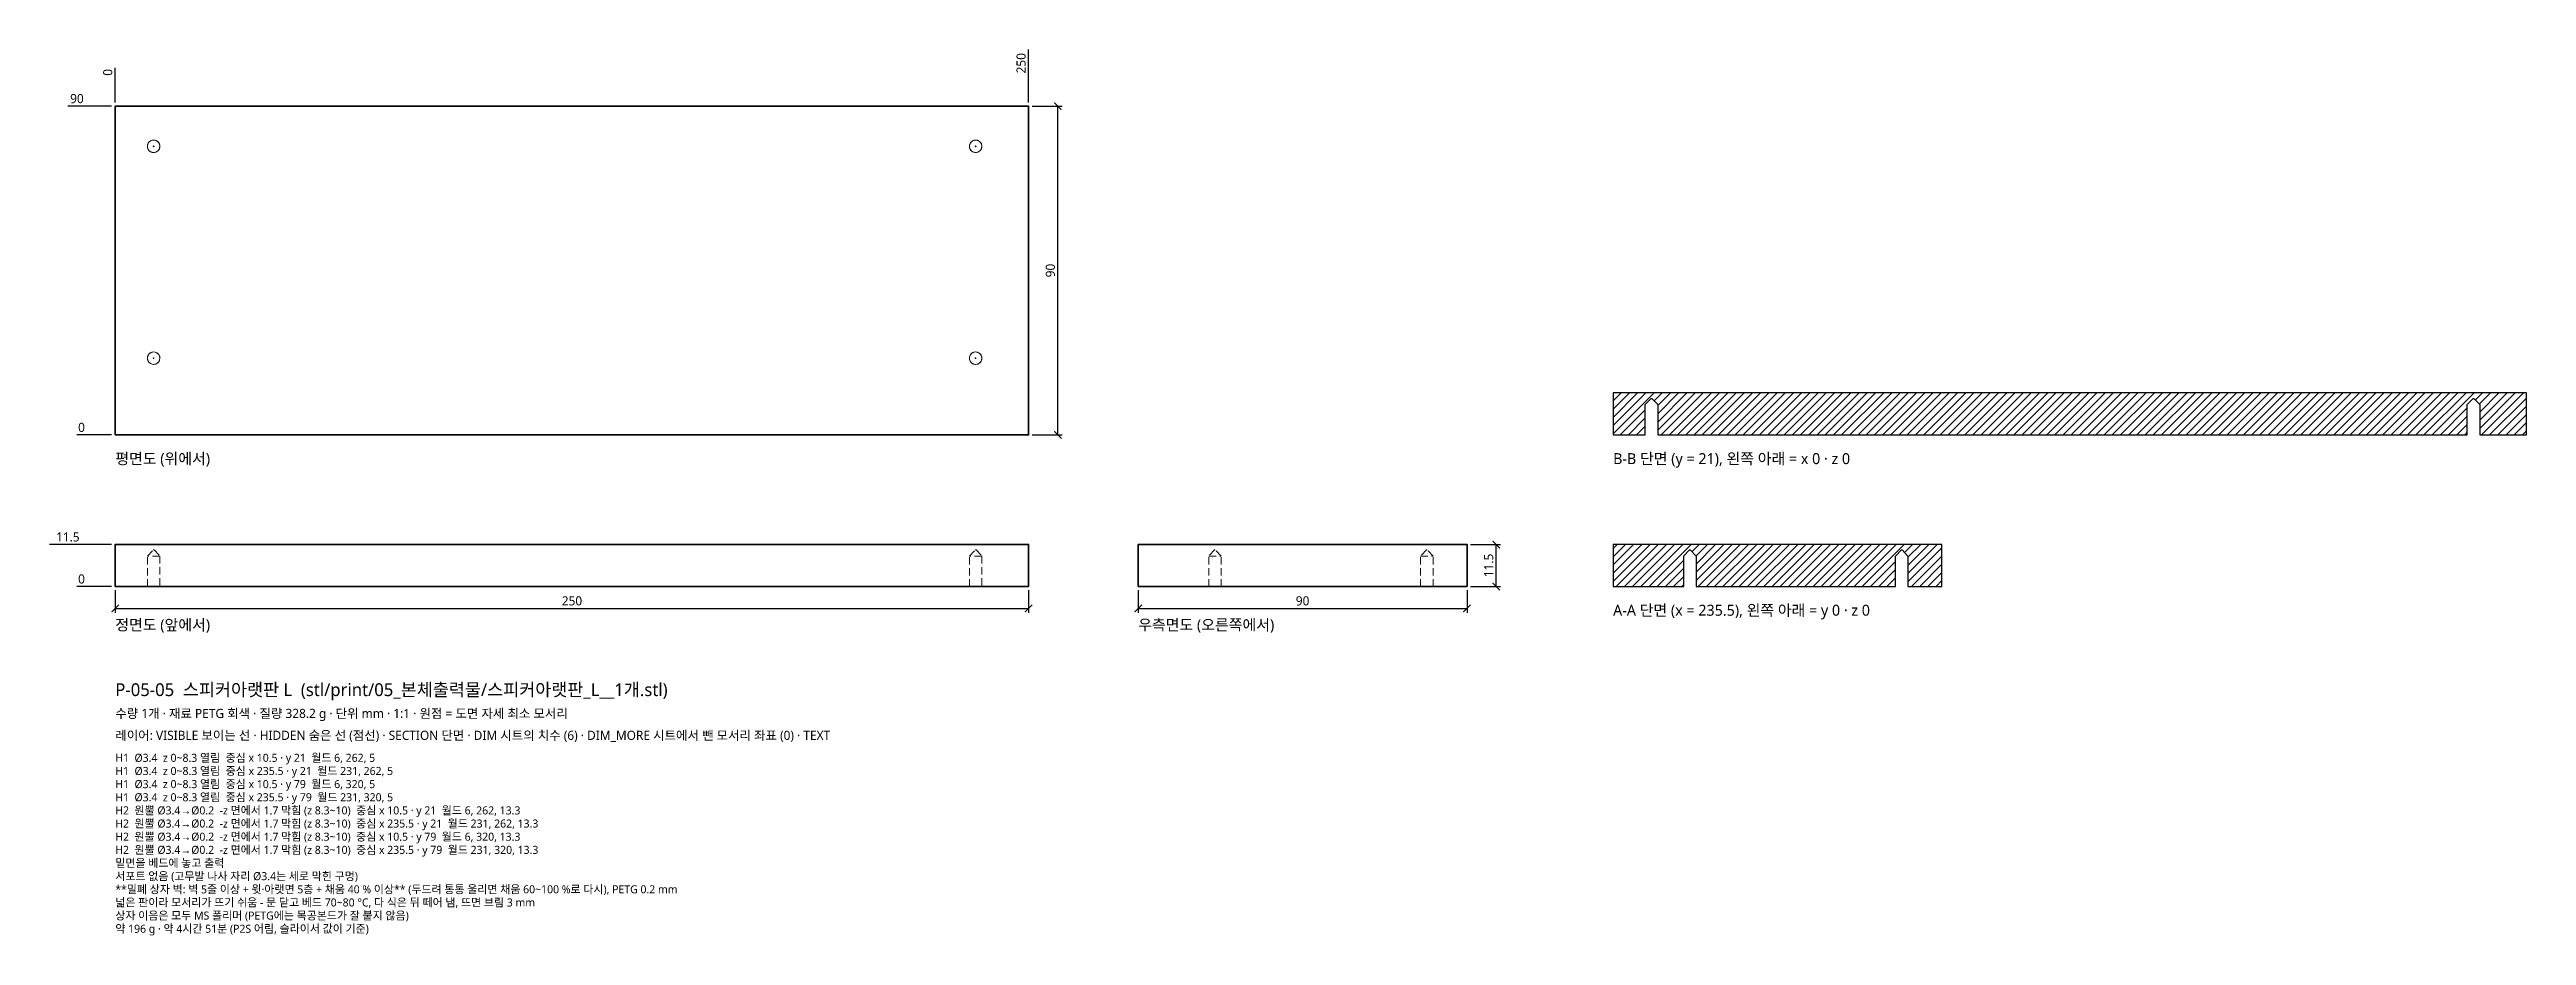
# Model space of a CAD drawing. Header units: millimetres. Extents: x -18 to 660, y -96 to 147.
import ezdxf

# ---------------------------------------------------------------- set-up
doc = ezdxf.new("R2010")
doc.units = ezdxf.units.MM
doc.linetypes.add('HIDDEN', pattern=[3, 2, -1])
for name, color, linetype, lineweight in [('DIM', 4, 'CONTINUOUS', 13), ('HIDDEN', 8, 'HIDDEN', 18), ('SECTION', 5, 'CONTINUOUS', 25), ('TEXT', 7, 'CONTINUOUS', 18), ('VISIBLE', 7, 'CONTINUOUS', 35)]:
    doc.layers.add(name, color=color, linetype=linetype, lineweight=lineweight)
doc.styles.add('KR', font='malgun.ttf')
doc.dimstyles.new('TOCCATA', dxfattribs={"dimtxt": 2.5, "dimasz": 2, "dimexe": 1.2, "dimexo": 1, "dimgap": 0.8, "dimtad": 1, "dimdsep": 46, "dimtxsty": 'KR', "dimblk": 'ARCHTICK', "dimcen": 2.5, "dimazin": 3, "dimtfac": 0.5, "dimtmove": 2, "dimatfit": 3})

# ---------------------------------------------------------------- blocks, each defined once
blk = doc.blocks.new('_ARCHTICK')
at = {"color": 0, "linetype": 'BYBLOCK', "const_width": 0.15}
blk.add_lwpolyline([(-0.5, -0.5), (0.5, 0.5)], dxfattribs=at)

msp = doc.modelspace()

# ---------------------------------------------------------------- hatches: boundary and pattern name
at = {"layer": 'SECTION'}
h = msp.add_hatch(dxfattribs=at)
h.set_pattern_fill('ANSI31', scale=0.5)
h.paths.add_polyline_path([(418.809, 49.8), (418.8, 49.8), (420.4, 51.5), (420.6, 51.5), (422.2, 49.8), (422.2, 41.5), (643.809, 41.5), (643.809, 49.8), (643.8, 49.8), (645.4, 51.5), (645.6, 51.5), (647.2, 49.8), (647.2, 41.5), (660, 41.5), (660, 53), (410, 53), (410, 41.5), (418.809, 41.5)])
h = msp.add_hatch(dxfattribs=at)
h.set_pattern_fill('ANSI31', scale=0.5)
h.paths.add_polyline_path([(429.307, 8.3), (429.3, 8.3), (430.9, 10), (431.1, 10), (432.7, 8.3), (432.693, 8.3), (432.693, 0), (487.307, 0), (487.307, 8.3), (487.3, 8.3), (488.9, 10), (489.1, 10), (490.7, 8.3), (490.693, 8.3), (490.693, 0), (500, 0), (500, 11.5), (410, 11.5), (410, 0), (429.307, 0)])

# ---------------------------------------------------------------- linework, layer by layer
at = {"layer": 'HIDDEN'}
for points in [[(9.21, 121.608), (9.46, 121.845), (9.751, 122.026), (10.074, 122.146)], [(9.298, 121.702), (9.649, 121.972), (10.066, 122.143)], [(10.494, 122.199), (10.074, 122.146), (10.412, 122.198), (10.757, 122.18), (11.09, 122.094)], [(10.5, 122.2), (10.938, 122.143), (11.281, 122.001)], [(11.089, 122.095), (11.399, 121.943), (11.671, 121.732)], [(11.281, 122.001), (11.092, 122.093)], [(234.694, 121.99), (235.026, 122.128)], [(234.751, 122.026), (235.074, 122.146)], [(234.751, 122.026), (235.026, 122.128)], [(235.026, 122.128), (235.066, 122.143)], [(235.066, 122.143), (235.464, 122.195)], [(235.074, 122.146), (235.066, 122.143)], [(235.074, 122.146), (235.414, 122.198)], [(235.464, 122.195), (235.414, 122.198)], [(235.414, 122.198), (235.756, 122.181)], [(235.464, 122.195), (235.5, 122.2), (235.94, 122.142), (235.998, 122.118)], [(235.464, 122.195), (235.756, 122.181)], [(235.756, 122.181), (236.092, 122.094)], [(235.998, 122.118), (235.87, 122.151)], [(235.998, 122.118), (236.279, 122.002)], [(236.279, 122.002), (236.09, 122.094), (236.399, 121.943), (236.67, 121.734)], [(9.023, 119.662), (8.858, 120.06), (8.8, 120.5), (8.858, 120.94), (9.023, 121.338)], [(9.014, 119.675), (8.878, 119.991), (8.809, 120.328), (8.809, 120.672), (8.878, 121.009), (9.014, 121.325)], [(9.014, 121.325), (9.21, 121.608)], [(9.023, 121.338), (9.014, 121.325)], [(9.023, 119.662), (9.014, 119.675)], [(9.014, 119.675), (9.21, 119.393)], [(9.023, 121.338), (9.028, 121.35), (9.298, 121.702)], [(9.023, 119.662), (9.028, 119.65)], [(9.023, 119.662), (9.063, 119.604)], [(9.028, 119.65), (9.298, 119.298)], [(9.209, 119.394), (9.459, 119.156), (9.751, 118.974)], [(9.21, 121.608), (9.266, 121.66)], [(9.297, 119.298), (9.65, 119.028), (10.059, 118.858)], [(9.751, 118.974), (9.694, 119.01)], [(9.751, 118.974), (10.074, 118.854), (10.414, 118.802)], [(10.074, 118.854), (10.026, 118.872)], [(10.45, 118.807), (10.053, 118.859)], [(10.408, 118.802), (10.759, 118.82)], [(10.497, 118.8), (10.461, 118.805)], [(10.5, 118.8), (10.94, 118.858)], [(10.757, 118.82), (11.091, 118.906)], [(10.941, 118.858), (11.348, 119.027)], [(11.091, 118.906), (11.399, 119.057)], [(11.281, 122.001), (11.35, 121.972), (11.687, 121.713)], [(11.35, 119.028), (11.369, 119.043)], [(11.396, 121.944), (11.366, 121.959)], [(11.369, 119.043), (11.687, 119.287)], [(11.399, 119.057), (11.369, 119.043)], [(11.399, 119.057), (11.671, 119.268)], [(11.687, 121.713), (11.671, 121.732)], [(11.671, 121.732), (11.895, 121.471), (12.062, 121.171), (12.165, 120.842)], [(11.671, 119.268), (11.896, 119.529), (12.062, 119.83), (12.165, 120.158), (12.2, 120.5)], [(11.687, 119.287), (11.671, 119.268)], [(11.687, 121.713), (11.702, 121.702)], [(11.687, 119.287), (11.744, 119.353)], [(11.687, 119.287), (11.702, 119.298)], [(11.973, 121.349), (11.702, 121.703)], [(11.702, 119.298), (11.972, 119.65)], [(11.972, 121.35), (12.142, 120.94), (12.2, 120.5)], [(11.972, 119.65), (12.142, 120.06), (12.2, 120.5)], [(12.2, 120.5), (12.165, 120.842)], [(233.809, 120.434), (233.8, 120.5), (233.847, 120.86)], [(233.809, 120.672), (233.808, 120.33), (233.878, 119.991)], [(233.809, 120.672), (233.878, 121.009)], [(233.809, 120.672), (233.847, 120.86)], [(233.857, 120.065), (233.809, 120.428)], [(233.847, 120.86), (233.858, 120.94), (233.87, 120.968)], [(234.018, 119.674), (233.863, 120.048)], [(233.87, 120.968), (234.023, 121.338)], [(233.878, 121.009), (233.87, 120.968)], [(233.878, 119.991), (233.87, 120.032)], [(233.878, 121.009), (234.014, 121.325)], [(233.878, 119.991), (234.014, 119.675)], [(234.014, 121.326), (234.211, 121.608)], [(234.014, 121.325), (234.063, 121.396)], [(234.023, 121.338), (234.014, 121.325)], [(234.014, 119.675), (234.213, 119.388)], [(234.014, 119.675), (234.023, 119.662)], [(234.023, 121.338), (234.063, 121.396)], [(234.023, 121.338), (234.063, 121.396)], [(234.023, 119.662), (234.063, 119.604)], [(234.023, 119.662), (234.063, 119.604)], [(234.063, 121.396), (234.266, 121.66)], [(234.063, 119.604), (234.266, 119.34)], [(234.211, 121.608), (234.459, 121.844)], [(234.211, 121.608), (234.266, 121.66)], [(234.266, 121.66), (234.298, 121.702), (234.359, 121.749)], [(234.266, 119.34), (234.459, 119.156)], [(234.266, 119.34), (234.298, 119.298), (234.359, 119.251)], [(234.359, 121.749), (234.65, 121.972), (234.694, 121.99)], [(234.459, 121.844), (234.359, 121.749)], [(234.459, 119.156), (234.359, 119.251)], [(234.359, 119.251), (234.587, 119.076)], [(234.459, 121.844), (234.751, 122.026)], [(234.459, 121.844), (234.694, 121.991)], [(234.459, 119.156), (234.694, 119.01)], [(234.587, 119.076), (234.65, 119.028), (234.694, 119.01)], [(234.587, 119.076), (234.694, 119.01)], [(234.751, 122.026), (234.694, 121.99)], [(234.694, 119.01), (235.026, 118.872)], [(235.075, 118.854), (234.75, 118.974)], [(235.026, 118.872), (235.066, 118.857)], [(235.026, 118.872), (235.066, 118.857)], [(235.066, 118.857), (235.414, 118.802), (235.464, 118.805)], [(235.066, 118.857), (235.464, 118.805)], [(235.414, 118.802), (235.757, 118.82)], [(235.464, 118.805), (235.5, 118.8), (235.94, 118.858), (236.279, 118.998)], [(235.464, 118.805), (235.757, 118.82)], [(235.464, 118.805), (235.581, 118.811)], [(235.757, 118.82), (236.09, 118.906)], [(235.757, 118.82), (236.09, 118.906)], [(236.09, 118.906), (236.399, 119.057)], [(236.09, 118.906), (236.279, 118.998)], [(236.279, 122.002), (236.35, 121.972), (236.369, 121.957)], [(236.279, 122.002), (236.369, 121.957)], [(236.279, 118.998), (236.399, 119.057)], [(236.279, 118.998), (236.35, 119.028), (236.369, 119.043)], [(236.279, 118.998), (236.369, 119.043)], [(236.369, 121.957), (236.687, 121.713)], [(236.369, 119.043), (236.687, 119.287)], [(236.399, 119.057), (236.671, 119.268)], [(236.687, 121.713), (236.67, 121.734)], [(236.67, 121.734), (236.897, 121.47)], [(236.671, 119.268), (236.896, 119.53)], [(236.687, 119.287), (236.671, 119.268)], [(236.687, 121.713), (236.702, 121.702), (236.937, 121.396)], [(236.687, 119.287), (236.702, 119.298), (236.937, 119.604)], [(237.064, 121.167), (236.892, 121.477)], [(236.896, 119.53), (237.063, 119.831)], [(236.896, 119.53), (236.937, 119.604)], [(236.937, 121.396), (236.972, 121.35)], [(236.937, 121.396), (237.001, 121.281)], [(236.937, 119.604), (236.972, 119.65), (237.001, 119.719), (236.937, 119.604)], [(236.995, 121.294), (236.967, 121.363)], [(237, 119.717), (237.111, 119.985), (237.062, 119.83), (237.165, 120.158)], [(237.113, 121.01), (237.003, 121.276)], [(237.168, 120.834), (237.061, 121.173)], [(237.112, 119.986), (237.143, 120.061), (237.148, 120.101)], [(237.146, 120.931), (237.114, 121.007)], [(237.142, 120.94), (237.2, 120.5)], [(237.148, 120.101), (237.165, 120.158), (237.2, 120.5)], [(237.148, 120.101), (237.2, 120.5)], [(237.2, 120.5), (237.165, 120.842)], [(8.858, 62.06), (8.8, 62.5), (8.858, 62.94), (9.028, 63.35)], [(9.027, 61.651), (8.858, 62.06)], [(9.014, 63.325), (9.023, 63.338)], [(9.028, 63.35), (9.298, 63.702), (9.65, 63.972), (10.06, 64.142)], [(9.028, 61.65), (9.298, 61.298), (9.65, 61.028), (10.06, 60.858)], [(10.059, 64.142), (10.5, 64.2), (10.94, 64.142), (11.35, 63.972)], [(10.061, 60.858), (10.5, 60.8), (10.94, 60.858), (11.35, 61.028)], [(11.702, 63.702), (11.35, 63.972)], [(11.35, 61.028), (11.702, 61.298)], [(11.972, 63.35), (11.702, 63.702)], [(11.702, 61.298), (11.972, 61.65), (12.142, 62.06), (12.2, 62.5)], [(11.972, 63.35), (12.142, 62.94), (12.2, 62.5)], [(233.809, 62.434), (233.8, 62.5), (233.858, 62.94), (233.87, 62.968)], [(233.808, 62.67), (233.878, 63.009)], [(233.809, 62.672), (233.808, 62.33), (233.878, 61.991)], [(233.857, 62.065), (233.809, 62.429)], [(233.87, 62.032), (233.858, 62.06)], [(233.87, 62.968), (234.023, 63.338)], [(233.878, 63.009), (233.87, 62.968)], [(233.878, 61.991), (233.87, 62.032)], [(233.87, 62.032), (234.023, 61.662)], [(233.878, 63.009), (234.014, 63.325)], [(233.878, 61.991), (234.014, 61.675), (234.023, 61.662)], [(234.014, 63.325), (234.21, 63.607)], [(234.014, 63.325), (234.063, 63.396)], [(234.023, 63.338), (234.014, 63.325)], [(234.21, 61.393), (234.015, 61.674)], [(234.023, 63.338), (234.063, 63.396)], [(234.023, 63.338), (234.063, 63.396)], [(234.023, 61.662), (234.063, 61.604)], [(234.023, 61.662), (234.063, 61.604)], [(234.023, 61.662), (234.21, 61.393)], [(234.063, 63.396), (234.298, 63.702), (234.359, 63.749)], [(234.063, 63.396), (234.21, 63.607)], [(234.063, 61.604), (234.266, 61.34)], [(234.21, 63.607), (234.459, 63.844)], [(234.21, 63.607), (234.359, 63.749)], [(234.21, 61.393), (234.459, 61.156)], [(234.21, 61.393), (234.266, 61.34)], [(234.266, 61.34), (234.298, 61.298), (234.359, 61.251)], [(234.359, 63.749), (234.587, 63.924)], [(234.359, 63.749), (234.459, 63.844)], [(234.459, 61.156), (234.359, 61.251)], [(234.359, 61.251), (234.587, 61.076)], [(234.459, 63.844), (234.751, 64.026)], [(234.459, 61.156), (234.751, 60.974)], [(234.587, 63.924), (234.65, 63.972), (234.694, 63.99)], [(234.587, 63.924), (234.694, 63.99)], [(234.587, 61.076), (234.65, 61.028), (234.694, 61.01)], [(234.587, 61.076), (234.694, 61.01)], [(234.694, 63.99), (235.026, 64.128)], [(234.694, 63.99), (234.751, 64.026)], [(234.751, 64.026), (235.074, 64.146)], [(234.751, 64.026), (235.066, 64.143)], [(235.026, 64.128), (235.066, 64.143)], [(235.026, 64.128), (235.066, 64.143)], [(235.066, 64.143), (235.5, 64.2), (235.94, 64.142), (235.998, 64.118)], [(235.066, 64.143), (235.414, 64.198), (235.757, 64.18)], [(235.757, 64.18), (235.87, 64.151)], [(235.757, 64.18), (236.09, 64.094)], [(236.09, 64.094), (235.998, 64.118)], [(235.998, 64.118), (236.279, 64.002)], [(236.09, 64.094), (236.279, 64.002)], [(236.399, 63.943), (236.09, 64.094)], [(236.09, 60.906), (236.399, 61.057)], [(236.279, 64.002), (236.35, 63.972), (236.369, 63.957)], [(236.279, 60.998), (236.35, 61.028), (236.369, 61.043)], [(236.399, 63.943), (236.369, 63.957)], [(236.369, 63.957), (236.687, 63.713)], [(236.369, 61.043), (236.687, 61.287)], [(236.399, 61.057), (236.369, 61.043)], [(236.399, 63.943), (236.671, 63.733)], [(236.399, 61.057), (236.671, 61.268)], [(236.687, 63.713), (236.671, 63.733)], [(236.671, 63.733), (236.895, 63.472)], [(236.671, 61.268), (236.895, 61.529)], [(236.687, 61.287), (236.671, 61.268)], [(236.687, 63.713), (236.702, 63.702), (236.744, 63.647)], [(236.687, 63.713), (236.744, 63.647)], [(236.687, 61.287), (236.895, 61.529)], [(236.687, 61.287), (236.702, 61.298), (236.744, 61.353)], [(236.687, 61.287), (236.744, 61.353)], [(236.744, 63.647), (236.937, 63.396)], [(236.744, 61.353), (236.937, 61.604)], [(236.895, 63.472), (236.937, 63.396)], [(236.895, 63.472), (237.063, 63.169)], [(236.895, 61.529), (237.063, 61.831)], [(236.895, 61.529), (236.937, 61.604)], [(236.937, 63.396), (236.972, 63.35), (237.001, 63.281)], [(236.937, 63.396), (237.001, 63.281)], [(236.937, 61.604), (236.972, 61.65), (237.001, 61.719)], [(236.937, 61.604), (237.001, 61.719)], [(237.001, 63.281), (237.142, 62.94)], [(237.001, 61.719), (237.142, 62.06)], [(237.167, 62.836), (237.062, 63.172)], [(237.062, 61.829), (237.165, 62.158)], [(237.142, 62.06), (237.148, 62.101)], [(237.199, 62.507), (237.143, 62.933)], [(237.148, 62.101), (237.165, 62.158), (237.2, 62.5)], [(237.148, 62.101), (237.2, 62.5)], [(237.2, 62.5), (237.165, 62.842)], [(10.074, 60.854), (10.414, 60.802), (10.757, 60.82)], [(10.757, 60.82), (10.581, 60.811)], [(234.751, 60.974), (234.694, 61.01)], [(234.694, 61.01), (235.026, 60.872)], [(234.751, 60.974), (235.074, 60.854)], [(234.751, 60.974), (235.026, 60.872)], [(235.026, 60.872), (235.066, 60.857)], [(235.026, 60.872), (235.066, 60.857)], [(235.074, 60.854), (235.066, 60.857)], [(235.066, 60.857), (235.5, 60.8), (235.581, 60.811)], [(235.074, 60.854), (235.414, 60.802)], [(235.414, 60.802), (235.757, 60.82)], [(235.414, 60.802), (235.581, 60.811)], [(235.581, 60.811), (235.94, 60.858), (235.998, 60.882)], [(235.757, 60.82), (236.09, 60.906)], [(235.757, 60.82), (235.87, 60.849)], [(235.998, 60.882), (236.279, 60.998)], [(236.09, 60.906), (235.998, 60.882)], [(236.09, 60.906), (236.279, 60.998)], [(12.2, 8.3), (8.8, 8.3), (10.4, 10), (10.6, 10), (12.2, 8.3)], [(8.809, 0), (8.809, 8.3)], [(12.2, 8.3), (12.2, 0)], [(237.2, 8.3), (233.8, 8.3), (235.4, 10), (235.6, 10), (237.2, 8.3)], [(233.809, 0), (233.809, 8.3)], [(237.2, 8.3), (237.2, 0)], [(299.3, 8.3), (302.7, 8.3), (301.1, 10), (300.9, 10), (299.3, 8.3)], [(299.302, 0), (299.302, 8.3)], [(302.698, 0), (302.698, 8.3)], [(357.3, 8.3), (360.7, 8.3), (359.1, 10), (358.9, 10), (357.3, 8.3)], [(357.302, 0), (357.302, 8.3)], [(360.698, 0), (360.698, 8.3)]]:
    msp.add_lwpolyline(points, dxfattribs=at)
for centre in [(10.5, 120.5), (235.5, 120.5), (10.5, 62.5), (235.5, 62.5)]:
    msp.add_circle(centre, 0.1, dxfattribs=at)
for start, end in [(150.968133, -104.503753), (-0.000792, 150.968523), (-81.290593, 0.000342)]:
    msp.add_arc((10.5, 62.5), 1.7, start, end, dxfattribs=at)
at = {"layer": 'SECTION'}
for points in [[(418.809, 49.8), (418.8, 49.8), (420.4, 51.5), (420.6, 51.5), (422.2, 49.8), (422.2, 41.5), (643.809, 41.5), (643.809, 49.8), (643.8, 49.8), (645.4, 51.5), (645.6, 51.5), (647.2, 49.8), (647.2, 41.5), (660, 41.5), (660, 53), (410, 53), (410, 41.5), (418.809, 41.5)], [(429.307, 8.3), (429.3, 8.3), (430.9, 10), (431.1, 10), (432.7, 8.3), (432.693, 8.3), (432.693, 0), (487.307, 0), (487.307, 8.3), (487.3, 8.3), (488.9, 10), (489.1, 10), (490.7, 8.3), (490.693, 8.3), (490.693, 0), (500, 0), (500, 11.5), (410, 11.5), (410, 0), (429.307, 0)]]:
    msp.add_lwpolyline(points, close=True, dxfattribs=at)
at = {"layer": 'VISIBLE'}
for points in [[(0, 41.5), (0, 131.5), (250, 131.5), (250, 41.5), (0, 41.5)], [(0, 0), (0, 11.5), (250, 11.5), (250, 0), (0, 0)], [(280, 0), (280, 11.5), (370, 11.5), (370, 0), (280, 0)]]:
    msp.add_lwpolyline(points, dxfattribs=at)

# ---------------------------------------------------------------- texts
at = {"layer": 'TEXT', "style": 'KR'}
for s, height, p in [('평면도 (위에서)', 3, (0, 33.5)), ('B-B 단면 (y = 21), 왼쪽 아래 = x 0 · z 0', 3, (410, 33.5)), ('A-A 단면 (x = 235.5), 왼쪽 아래 = y 0 · z 0', 3, (410, -8)), ('정면도 (앞에서)', 3, (0, -12)), ('우측면도 (오른쪽에서)', 3, (280, -12)), ('P-05-05  스피커아랫판 L  (stl/print/05_본체출력물/스피커아랫판_L__1개.stl)', 3.5, (0, -30)), ('수량 1개 · 재료 PETG 회색 · 질량 328.2 g · 단위 mm · 1:1 · 원점 = 도면 자세 최소 모서리', 2.5, (0, -36)), ('레이어: VISIBLE 보이는 선 · HIDDEN 숨은 선 (점선) · SECTION 단면 · DIM 시트의 치수 (6) · DIM_MORE 시트에서 뺀 모서리 좌표 (0) · TEXT', 2.5, (0, -42)), ('H1  Ø3.4  z 0~8.3 열림  중심 x 10.5 · y 21  월드 6, 262, 5', 2.2, (0, -48)), ('H1  Ø3.4  z 0~8.3 열림  중심 x 235.5 · y 21  월드 231, 262, 5', 2.2, (0, -51.6)), ('H1  Ø3.4  z 0~8.3 열림  중심 x 10.5 · y 79  월드 6, 320, 5', 2.2, (0, -55.2)), ('H1  Ø3.4  z 0~8.3 열림  중심 x 235.5 · y 79  월드 231, 320, 5', 2.2, (0, -58.8)), ('H2  원뿔 Ø3.4→Ø0.2  -z 면에서 1.7 막힘 (z 8.3~10)  중심 x 10.5 · y 21  월드 6, 262, 13.3', 2.2, (0, -62.4)), ('H2  원뿔 Ø3.4→Ø0.2  -z 면에서 1.7 막힘 (z 8.3~10)  중심 x 235.5 · y 21  월드 231, 262, 13.3', 2.2, (0, -66)), ('H2  원뿔 Ø3.4→Ø0.2  -z 면에서 1.7 막힘 (z 8.3~10)  중심 x 10.5 · y 79  월드 6, 320, 13.3', 2.2, (0, -69.6)), ('H2  원뿔 Ø3.4→Ø0.2  -z 면에서 1.7 막힘 (z 8.3~10)  중심 x 235.5 · y 79  월드 231, 320, 13.3', 2.2, (0, -73.2)), ('밑면을 베드에 놓고 출력', 2.2, (0, -76.8)), ('서포트 없음 (고무발 나사 자리 Ø3.4는 세로 막힌 구멍)', 2.2, (0, -80.4)), ('**밀폐 상자 벽: 벽 5줄 이상 + 윗·아랫면 5층 + 채움 40 % 이상** (두드려 통통 울리면 채움 60~100 %로 다시), PETG 0.2 mm', 2.2, (0, -84)), ('넓은 판이라 모서리가 뜨기 쉬움 - 문 닫고 베드 70~80 °C, 다 식은 뒤 떼어 냄, 뜨면 브림 3 mm', 2.2, (0, -87.6)), ('상자 이음은 모두 MS 폴리머 (PETG에는 목공본드가 잘 붙지 않음)', 2.2, (0, -91.2)), ('약 196 g · 약 4시간 51분 (P2S 어림, 슬라이서 값이 기준)', 2.2, (0, -94.8))]:
    msp.add_text(s, height=height, dxfattribs=at).set_placement(p)

# ---------------------------------------------------------------- dimensions: what is measured, and where the dimension line sits
at = {"layer": 'DIM'}
for feature_location, offset, dtype, origin in [((250, 131.5), (0, 8), 1, (0, 41.5)), ((0, 131.5), (0, 8), 1, (0, 41.5)), ((0, 131.5), (-8, 0), 0, (0, 41.5)), ((0, 41.5), (-8, 0), 0, (0, 41.5)), ((0, 11.5), (-8, 0), 0, (0, 0)), ((0, 0), (-8, 0), 0, (0, 0))]:
    msp.add_ordinate_dim(feature_location=feature_location, offset=offset, dtype=dtype, origin=origin, dimstyle='TOCCATA', dxfattribs=at).render()
for base, p1, p2 in [((258, 41.5), (250, 41.5), (250, 131.5)), ((378, 0), (370, 0), (370, 11.5))]:
    msp.add_linear_dim(base=base, p1=p1, p2=p2, angle=90, dimstyle='TOCCATA', dxfattribs=at).render()
for base, p1, p2 in [((0, -6), (0, 0), (250, 0)), ((280, -6), (280, 0), (370, 0))]:
    msp.add_linear_dim(base=base, p1=p1, p2=p2, dimstyle='TOCCATA', dxfattribs=at).render()

doc.saveas('drawing.dxf')
